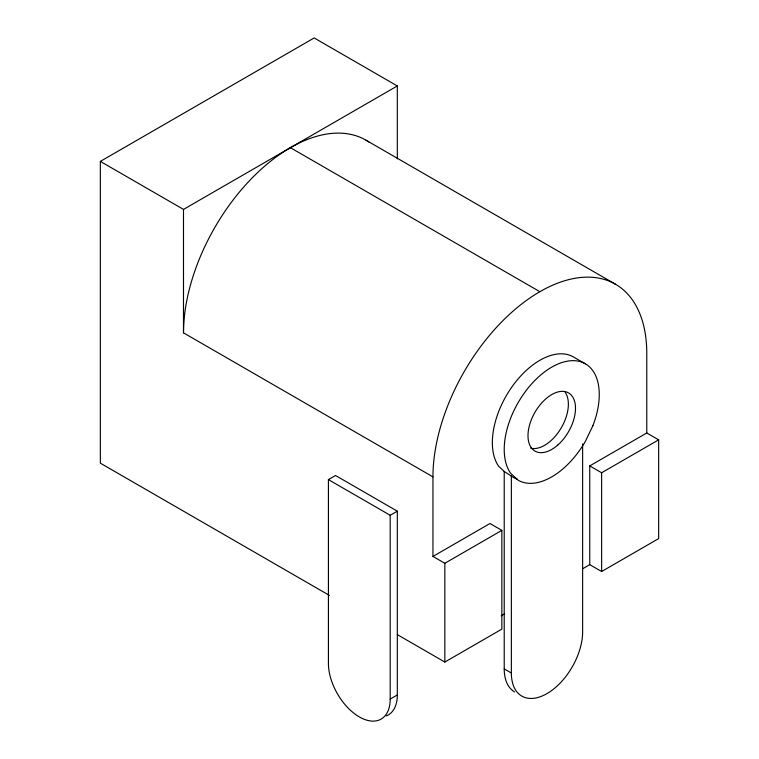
<?xml version="1.0" encoding="UTF-8"?>
<svg xmlns="http://www.w3.org/2000/svg" width="759" height="759" viewBox="0 0 759 759"><rect width="100%" height="100%" fill="white"/><g stroke="black" fill="none" stroke-linecap="round" stroke-linejoin="round"><path stroke-width="1.14" d="M329.415 595.407L100.349 463.161L100.349 161.401L314.169 37.95L397.318 85.957L397.318 158.849M100.349 161.401L183.498 209.408L397.318 85.957M397.318 694.969L390.192 699.077A43.68 25.218 60 0 1 359.311 716.913A43.68 25.218 60 0 1 328.419 663.423L328.419 479.622L335.544 475.504L397.318 511.168L397.318 694.969A43.68 25.218 60 0 1 386.293 715.917M328.419 479.622L390.192 515.276L397.318 511.168M290.412 147.682L539.867 291.703A151.193 87.294 -60 0 0 432.953 476.87L432.953 556.432L489.972 523.511L501.851 530.37L501.851 629.126L444.831 662.047L397.318 634.609M589.752 564.658L589.752 465.903L646.772 432.981L658.651 439.841L658.651 538.596L601.631 571.518L589.752 564.658L582.627 568.776M432.953 556.432L444.831 563.282L501.851 530.37M589.752 465.903L601.631 472.762L658.651 439.841M501.177 615.805L504.223 614.04M366.009 140.197L615.464 284.217M585.341 363.817L573.462 356.958A67.2 38.794 -60 0 0 510.94 388.323A67.2 38.794 -60 0 0 498.71 466.339L504.223 471.453L513.397 477.458A67.2 38.794 -60 0 0 517.515 479.318M183.498 209.408L183.498 332.85L432.953 476.87M504.223 471.453L504.223 668.907L511.357 673.024A50.398 29.098 -60 0 0 546.992 693.593A50.398 29.098 -60 0 0 582.627 631.867L582.627 443.882M646.772 432.981L646.772 353.428A151.193 87.294 -60 0 0 539.867 291.703M601.631 472.762L601.631 571.518M511.357 475.57L511.357 673.024M444.831 563.282L444.831 662.047M390.192 515.276L390.192 699.077M183.498 332.85A151.193 87.294 -60 0 1 251.438 178.669A151.193 87.294 -60 0 1 368.912 142.009M514.668 691.98A50.398 29.098 -60 0 1 504.223 668.907M565.189 392.299A33.595 19.402 -60 0 1 560.512 429.101A33.595 19.402 -60 0 1 530.655 448.152M592.893 425.685L585.341 441.406A67.2 38.794 -60 0 1 518.141 480.2L510.589 473.199A67.2 38.794 -60 0 1 551.746 367.138A67.2 38.794 -60 0 1 592.893 425.685M557.893 444.954A33.595 19.402 -60 0 0 568.538 392.915A33.595 19.402 -60 0 0 528.795 428.161A33.595 19.402 -60 0 0 557.893 444.954"/></g></svg>
